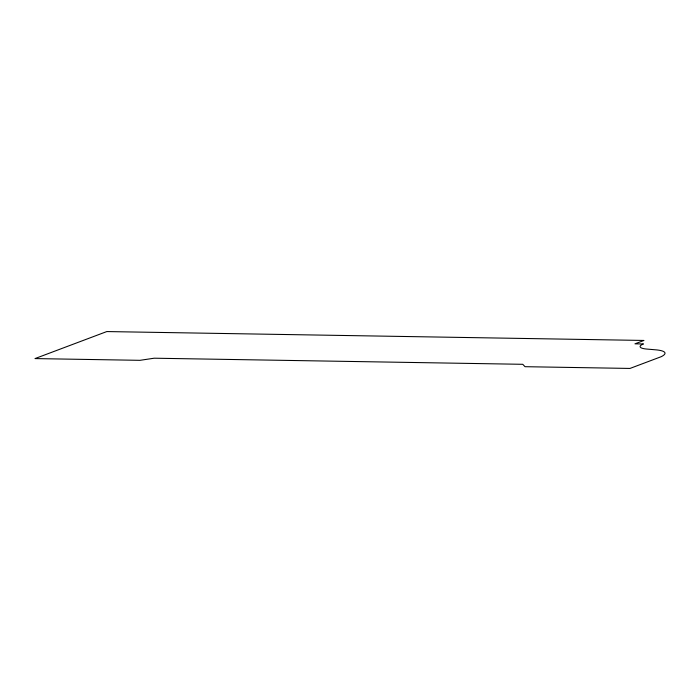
<?xml version="1.0" encoding="UTF-8"?>
<svg xmlns="http://www.w3.org/2000/svg" width="700" height="700" viewBox="0 0 700 700"><rect width="100%" height="100%" fill="white"/><g stroke="black" fill="none" stroke-linecap="round" stroke-linejoin="round"><path stroke-width="1.05" d="M643.23 343.971L641.148 345.091A26.644 4.9 -7 0 0 647.841 349.151L656.626 349.904A36.426 6.703 -7 0 1 661.238 356.676L629.991 368.436L525.035 366.695L522.751 364.306L154.201 358.207L139.956 360.325L35 358.584L106.803 331.564L643.947 340.454L634.97 343.831L643.23 343.971"/></g></svg>
